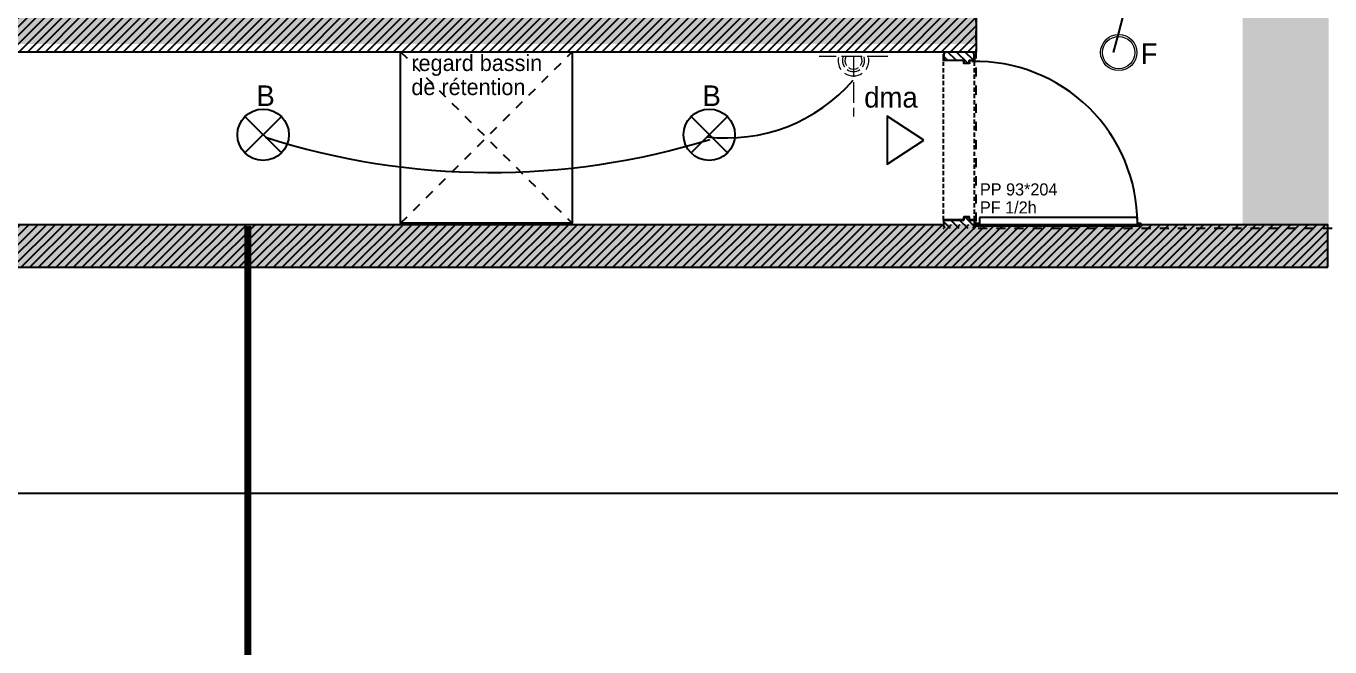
# Model space of a CAD drawing. Header units: centimetres. Extents: x 2811 to 13089, y 820 to 6224.
# Drawn here: x 9052 to 9812, y 2103 to 2465 of the extents above; entities that cross this region are included whole.
import ezdxf

# ---------------------------------------------------------------- set-up
doc = ezdxf.new("R2010")
doc.units = ezdxf.units.CM
for name, pattern in [('ACAD_ISO02W100', [15, 12, -3]), ('Style de ligne -13', [0.147638, 0.098425, -0.049213]), ('VW-01', [0.41656, 0.20828, -0.20828])]:
    doc.linetypes.add(name, pattern=pattern)
for name, color, linetype in [('01_poch_BN', 9, 'Continuous'), ('01_poch_murs', 253, 'Continuous'), ('B GÈnÈral_Hatch', 252, 'Continuous'), ('B Général', 252, 'Continuous'), ('C ANNOTATIONS-prestations', 252, 'Continuous'), ('C ANNOTATIONS-texte', 252, 'Continuous')]:
    doc.layers.add(name, color=color, linetype=linetype)
doc.layers.add('prlm-ELEC-CFO', color=1, linetype='Continuous', lineweight=25)
doc.layers.add('prlm-MOD-PB', color=2, linetype='Continuous', lineweight=30)
doc.layers.add('prlm-ZEROPLOT', color=254, linetype='Continuous', plot=False)
doc.styles.add('Eurostile', font='Eurosti.TTF')
doc.styles.add('prlm-elec-cfo', font='comic.ttf', dxfattribs={"height": 12})
pattern_1 = [(45, (0, 0), (2.4253472, -2.6458333), [])]

# ---------------------------------------------------------------- blocks, each defined once
blk = doc.blocks.new('PP 93_204 PF1_2h mur20')
at = {"layer": 'B GÈnÈral_Hatch', "linetype": 'Continuous'}
h = blk.add_hatch(dxfattribs=at)
h.set_pattern_fill('50_BETON', color=256, style=0, pattern_type=2)
h.set_pattern_definition(pattern_1)
edge = h.paths.add_edge_path()
edge.add_line((-51.6, -8.95), (-50.94, -8.37))
edge.add_line((-50.94, -8.37), (-50.93, -8.36))
edge.add_arc((-50.79, -8.52), 0.2, 48.99091, 131.00909, ccw=False)
edge.add_line((-50.66, -8.36), (-50.65, -8.37))
edge.add_line((-50.65, -8.37), (-50.1, -8.86))
edge.add_line((-50.1, -8.86), (-50.1, -8.86))
edge.add_arc((-50.06, -8.82), 0.05, 228.99091, 270)
edge.add_line((-50.06, -8.87), (-50.06, -8.87))
edge.add_line((-50.06, -8.87), (-46.7, -8.87))
edge.add_line((-46.7, -8.87), (-46.69, -8.87))
edge.add_arc((-46.69, -8.83), 0.0435, 270, 360)
edge.add_line((-46.65, -8.83), (-46.65, 2.7))
edge.add_arc((-46.48, 2.7), 0.174, 90, 180, ccw=False)
edge.add_line((-46.48, 2.87), (-46.45, 2.87))
edge.add_line((-46.45, 2.87), (-44.9, 2.87))
edge.add_line((-44.9, 2.87), (-44.89, 2.87))
edge.add_arc((-44.89, 2.91), 0.0435, 270, 360)
edge.add_line((-44.85, 2.91), (-44.85, 5.96))
edge.add_arc((-44.89, 5.96), 0.0435, 0, 90)
edge.add_line((-44.89, 6), (-44.9, 6))
edge.add_line((-44.9, 6), (-46.45, 6))
edge.add_line((-46.45, 6), (-46.48, 6))
edge.add_arc((-46.48, 6.17), 0.174, 180, 270, ccw=False)
edge.add_line((-46.65, 6.17), (-46.65, 8.83))
edge.add_arc((-46.69, 8.83), 0.0435, 0, 90)
edge.add_line((-46.69, 8.87), (-46.7, 8.87))
edge.add_line((-46.7, 8.87), (-50.06, 8.87))
edge.add_line((-50.06, 8.87), (-50.06, 8.87))
edge.add_arc((-50.06, 8.82), 0.05, 90, 131.00909)
edge.add_line((-50.1, 8.86), (-50.1, 8.86))
edge.add_line((-50.1, 8.86), (-50.65, 8.37))
edge.add_line((-50.65, 8.37), (-50.66, 8.37))
edge.add_arc((-50.79, 8.52), 0.2, 233.09668, 311.00909, ccw=False)
edge.add_line((-50.91, 8.36), (-50.92, 8.36))
edge.add_line((-50.92, 8.36), (-51.44, 8.81))
edge.add_line((-51.44, 8.81), (-51.44, 8.81))
edge.add_line((-51.44, 8.81), (-51.6, 8.95))
edge.add_line((-51.6, 8.95), (-51.6, -8.95))
h = blk.add_hatch(dxfattribs=at)
h.set_pattern_fill('50_BETON', color=256, style=0, pattern_type=2)
h.set_pattern_definition(pattern_1)
edge = h.paths.add_edge_path()
edge.add_line((51.6, -8.95), (50.94, -8.37))
edge.add_line((50.94, -8.37), (50.93, -8.36))
edge.add_arc((50.79, -8.52), 0.2, 48.99091, 131.00909)
edge.add_line((50.66, -8.36), (50.65, -8.37))
edge.add_line((50.65, -8.37), (50.1, -8.86))
edge.add_line((50.1, -8.86), (50.1, -8.86))
edge.add_arc((50.06, -8.82), 0.05, 270, 311.00909, ccw=False)
edge.add_line((50.06, -8.87), (50.06, -8.87))
edge.add_line((50.06, -8.87), (46.7, -8.87))
edge.add_line((46.7, -8.87), (46.69, -8.87))
edge.add_arc((46.69, -8.83), 0.0435, 180, 270, ccw=False)
edge.add_line((46.65, -8.83), (46.65, 2.7))
edge.add_arc((46.48, 2.7), 0.174, 0, 90)
edge.add_line((46.48, 2.87), (46.45, 2.87))
edge.add_line((46.45, 2.87), (44.9, 2.87))
edge.add_line((44.9, 2.87), (44.89, 2.87))
edge.add_arc((44.89, 2.91), 0.0435, 180, 270, ccw=False)
edge.add_line((44.85, 2.91), (44.85, 5.96))
edge.add_arc((44.89, 5.96), 0.0435, 90, 180, ccw=False)
edge.add_line((44.89, 6), (44.9, 6))
edge.add_line((44.9, 6), (46.45, 6))
edge.add_line((46.45, 6), (46.48, 6))
edge.add_arc((46.48, 6.17), 0.174, 270, 360)
edge.add_line((46.65, 6.17), (46.65, 8.83))
edge.add_arc((46.69, 8.83), 0.0435, 90, 180, ccw=False)
edge.add_line((46.69, 8.87), (46.7, 8.87))
edge.add_line((46.7, 8.87), (50.06, 8.87))
edge.add_line((50.06, 8.87), (50.06, 8.87))
edge.add_arc((50.06, 8.82), 0.05, 48.99091, 90, ccw=False)
edge.add_line((50.1, 8.86), (50.1, 8.86))
edge.add_line((50.1, 8.86), (50.65, 8.37))
edge.add_line((50.65, 8.37), (50.66, 8.37))
edge.add_arc((50.79, 8.52), 0.2, 228.99091, 306.90332)
edge.add_line((50.91, 8.36), (50.92, 8.36))
edge.add_line((50.92, 8.36), (51.44, 8.81))
edge.add_line((51.44, 8.81), (51.44, 8.81))
edge.add_line((51.44, 8.81), (51.6, 8.95))
edge.add_line((51.6, 8.95), (51.6, -8.95))
at = {"layer": 'B Général', "linetype": 'Style de ligne -13', "ltscale": 25.4}
for p, q in [((46.7, 9), (-46.7, 9)), ((46.7, -9), (-46.7, -9))]:
    blk.add_line(p, q, dxfattribs=at)
at = {"layer": 'B Général', "linetype": 'Continuous', "flags": 128}
for points in [[(45, 12), (48.5, 12), (48.5, 10), (50, 10), (50.01, 106), (48.51, 106), (48.51, 104), (45.01, 104)], [(0, -20.5), (-14, -41.85), (14, -41.85)]]:
    blk.add_lwpolyline(points, close=True, dxfattribs=at)
for points in [[(-46.5, 8.83), (-46.5, 6.17, 0.414214), (-46.46, 6.13), (-46.45, 6.13), (-44.9, 6.13), (-44.87, 6.13, -0.414214), (-44.7, 5.96), (-44.7, 2.91, -0.414214), (-44.87, 2.74), (-44.9, 2.74), (-46.45, 2.74), (-46.46, 2.74, 0.414214), (-46.5, 2.7), (-46.5, -8.83, -0.414214), (-46.67, -9), (-46.7, -9), (-50.06, -9), (-50.07, -9, -0.18087), (-50.2, -8.95), (-50.2, -8.95), (-50.76, -8.47), (-50.76, -8.46, 0.373975), (-50.83, -8.46), (-50.83, -8.47), (-51.49, -9.04), (-51.6, -8.95), (-50.94, -8.37), (-50.93, -8.36, -0.373975), (-50.66, -8.36), (-50.65, -8.37), (-50.1, -8.86), (-50.1, -8.86, 0.18087), (-50.06, -8.87), (-50.06, -8.87), (-46.7, -8.87), (-46.69, -8.87, 0.414214), (-46.65, -8.83), (-46.65, 2.7, -0.414214), (-46.48, 2.87), (-46.45, 2.87), (-44.9, 2.87), (-44.89, 2.87, 0.414214), (-44.85, 2.91), (-44.85, 5.96, 0.414214), (-44.89, 6), (-44.9, 6), (-46.45, 6), (-46.48, 6, -0.414214), (-46.65, 6.17), (-46.65, 8.83, 0.414214), (-46.69, 8.87), (-46.7, 8.87), (-50.06, 8.87), (-50.06, 8.87, 0.18087), (-50.1, 8.86), (-50.1, 8.86), (-50.65, 8.37), (-50.66, 8.37, -0.353689), (-50.91, 8.36), (-50.92, 8.36), (-51.44, 8.81), (-51.44, 8.81), (-51.6, 8.95), (-51.49, 9.04), (-50.88, 8.51, 0.385556), (-50.77, 8.46), (-50.76, 8.47), (-50.2, 8.95), (-50.2, 8.95, -0.18087), (-50.07, 9), (-50.06, 9), (-46.7, 9), (-46.67, 9, -0.414214)], [(46.5, 8.83), (46.5, 6.17, -0.414214), (46.46, 6.13), (46.45, 6.13), (44.9, 6.13), (44.87, 6.13, 0.414214), (44.7, 5.96), (44.7, 2.91, 0.414214), (44.87, 2.74), (44.9, 2.74), (46.45, 2.74), (46.46, 2.74, -0.414214), (46.5, 2.7), (46.5, -8.83, 0.414214), (46.67, -9), (46.7, -9), (50.06, -9), (50.07, -9, 0.18087), (50.2, -8.95), (50.2, -8.95), (50.76, -8.47), (50.76, -8.46, -0.373975), (50.83, -8.46), (50.83, -8.47), (51.49, -9.04), (51.6, -8.95), (50.94, -8.37), (50.93, -8.36, 0.373975), (50.66, -8.36), (50.65, -8.37), (50.1, -8.86), (50.1, -8.86, -0.18087), (50.06, -8.87), (50.06, -8.87), (46.7, -8.87), (46.69, -8.87, -0.414214), (46.65, -8.83), (46.65, 2.7, 0.414214), (46.48, 2.87), (46.45, 2.87), (44.9, 2.87), (44.89, 2.87, -0.414214), (44.85, 2.91), (44.85, 5.96, -0.414214), (44.89, 6), (44.9, 6), (46.45, 6), (46.48, 6, 0.414214), (46.65, 6.17), (46.65, 8.83, -0.414214), (46.69, 8.87), (46.7, 8.87), (50.06, 8.87), (50.06, 8.87, -0.18087), (50.1, 8.86), (50.1, 8.86), (50.65, 8.37), (50.66, 8.37, 0.353689), (50.91, 8.36), (50.92, 8.36), (51.44, 8.81), (51.44, 8.81), (51.6, 8.95), (51.49, 9.04), (50.88, 8.51, -0.385556), (50.77, 8.46), (50.76, 8.47), (50.2, 8.95), (50.2, 8.95, 0.18087), (50.07, 9), (50.06, 9), (46.7, 9), (46.67, 9, 0.414214)]]:
    blk.add_lwpolyline(points, format="xyb", close=True, dxfattribs=at)
at = {"layer": 'B Général', "linetype": 'Continuous'}
blk.add_circle((48.5, 9.5), 0.5, dxfattribs=at)
blk.add_arc((48.5, 9.5), 94.5, 90, 181.23226, dxfattribs=at)
at = {"layer": 'C ANNOTATIONS-prestations', "insert": (25.17, 12.23), "char_height": 7.059, "attachment_point": 1, "rotation": 90, "line_spacing_factor": 0.894142, "style": 'Eurostile'}
blk.add_mtext('PP 93*204\\PPF 1/2h\\P', dxfattribs=at)
blk = doc.blocks.new('xi.lumB')
at = {"layer": 'prlm-ELEC-CFO', "color": 0, "linetype": 'ByBlock'}
for p, q in [((10.61, 10.61), (-10.61, -10.61)), ((-10.61, 10.61), (10.61, -10.61))]:
    blk.add_line(p, q, dxfattribs=at)
blk.add_circle((0, 0), 15, dxfattribs=at)
blk = doc.blocks.new('xi.dma')
at = {"layer": 'prlm-ELEC-CFO', "color": 0, "linetype": 'ACAD_ISO02W100', "lineweight": 5, "flags": 128}
for points in [[(0, 0), (0, 35)], [(-20, 0), (20, 0)]]:
    blk.add_lwpolyline(points, dxfattribs=at)
at = {"layer": 'prlm-ELEC-CFO', "color": 0, "linetype": 'ByBlock', "lineweight": 5}
for radius, start, end in [(9, 55, 125), (6.5, 55, 125), (9, 145, 191.80296), (6.5, 145, 199.03868), (5, 145, 207.37446), (5, 55, 125), (5, 332.62554, 35), (6.5, 340.96132, 35), (9, 348.19704, 35)]:
    blk.add_arc((0, 2.41), radius, start, end, dxfattribs=at)
blk = doc.blocks.new('xi.lumF')
at = {"layer": 'prlm-ELEC-CFO', "color": 0, "linetype": 'ByBlock', "lineweight": 13}
for radius in [10.55, 9.42]:
    blk.add_circle((0, 0), radius, dxfattribs=at)

msp = doc.modelspace()

# ---------------------------------------------------------------- hatches: boundary and pattern name
at = {"layer": '01_poch_BN'}
h = msp.add_hatch(color=256, dxfattribs=at)
h.dxf.hatch_style = 1
h.paths.add_polyline_path([(9810.829, 2922.635), (9760.829, 2922.635), (9760.829, 2349.635), (9810.829, 2349.635)])
at = {"layer": '01_poch_murs'}
h = msp.add_hatch(color=256, dxfattribs=at)
h.dxf.hatch_style = 1
edge = h.paths.add_edge_path()
edge.add_line((4843.31, 4714.635), (4843.31, 4696.635))
edge.add_line((4843.31, 4696.635), (4835.31, 4696.635))
edge.add_line((4835.31, 4696.635), (4835.31, 4348.672))
edge.add_line((4835.31, 4348.672), (5000.316, 4348.672))
edge.add_line((5000.316, 4348.672), (5000.318, 4586.635))
edge.add_line((5000.318, 4586.635), (5020.318, 4586.635))
edge.add_line((5020.318, 4586.635), (5020.316, 4348.672))
edge.add_line((5020.316, 4348.672), (5075.31, 4348.672))
edge.add_line((5075.31, 4348.672), (5075.31, 4330.672))
edge.add_line((5075.31, 4330.672), (5020.316, 4330.672))
edge.add_line((5020.316, 4330.672), (5020.312, 3889.654))
edge.add_line((5020.312, 3889.654), (4935.311, 3889.654))
edge.add_line((4935.311, 3889.654), (4935.311, 3141.635))
edge.add_line((4935.311, 3141.635), (5000.31, 3141.635))
edge.add_line((5000.31, 3141.635), (5000.31, 3779.654))
edge.add_line((5000.31, 3779.654), (5020.31, 3779.654))
edge.add_line((5020.31, 3779.654), (5020.31, 3276.635))
edge.add_line((5020.31, 3276.635), (5608.31, 3276.635))
edge.add_line((5608.31, 3276.635), (5608.31, 3699.635))
edge.add_line((5608.31, 3699.635), (5633.31, 3699.635))
edge.add_line((5633.31, 3699.635), (5633.31, 3276.635))
edge.add_line((5633.31, 3276.635), (6188.31, 3276.633))
edge.add_line((6188.31, 3276.633), (6188.31, 3779.633))
edge.add_line((6188.31, 3779.633), (6210.31, 3779.633))
edge.add_line((6210.31, 3779.633), (6210.31, 3779.633))
edge.add_line((6210.31, 3779.633), (6230.31, 3779.633))
edge.add_line((6230.31, 3779.633), (6230.31, 3276.633))
edge.add_line((6230.31, 3276.633), (6786.31, 3276.635))
edge.add_line((6786.31, 3276.635), (6786.31, 3779.654))
edge.add_line((6786.31, 3779.654), (6806.31, 3779.655))
edge.add_line((6806.31, 3779.655), (6806.31, 3276.635))
edge.add_line((6806.31, 3276.635), (7056.31, 3276.635))
edge.add_line((7056.31, 3276.635), (7056.31, 3829.635))
edge.add_line((7056.31, 3829.635), (7222.31, 3829.635))
edge.add_line((7222.31, 3829.635), (7222.31, 3809.635))
edge.add_line((7222.31, 3809.635), (7074.31, 3809.635))
edge.add_line((7074.31, 3809.635), (7075.576, 3280.885))
edge.add_arc((7078.826, 3280.885), 3.25, 0, 180, ccw=False)
edge.add_arc((7078.826, 3280.885), 3.25, -90, 0, ccw=False)
edge.add_line((7078.826, 3277.635), (7332.31, 3276.635))
edge.add_line((7332.31, 3276.635), (7332.31, 3809.635))
edge.add_line((7332.31, 3809.635), (7324.31, 3809.635))
edge.add_line((7324.31, 3809.635), (7324.31, 3829.635))
edge.add_line((7324.31, 3829.635), (7352.31, 3829.635))
edge.add_line((7352.31, 3829.635), (7352.31, 3276.635))
edge.add_line((7352.31, 3276.635), (7612.31, 3276.635))
edge.add_line((7612.31, 3276.635), (7612.31, 3779.62))
edge.add_line((7612.31, 3779.62), (7632.31, 3779.62))
edge.add_line((7632.31, 3779.62), (7632.31, 3276.635))
edge.add_line((7632.31, 3276.635), (8147.31, 3276.635))
edge.add_line((8147.31, 3276.635), (8147.31, 3779.62))
edge.add_line((8147.31, 3779.62), (8167.31, 3779.62))
edge.add_line((8167.31, 3779.62), (8167.31, 3276.635))
edge.add_line((8167.31, 3276.635), (8427.31, 3276.635))
edge.add_line((8427.31, 3276.635), (8427.31, 3779.582))
edge.add_line((8427.31, 3779.582), (8452.31, 3779.582))
edge.add_line((8452.31, 3779.582), (8452.372, 2619.625))
edge.add_line((8452.372, 2619.625), (9042.891, 2619.625))
edge.add_line((9042.891, 2619.625), (9042.829, 3334.646))
edge.add_line((9042.829, 3334.646), (9060.829, 3334.646))
edge.add_line((9060.829, 3334.646), (9060.829, 2947.635))
edge.add_line((9060.829, 2947.635), (9276.816, 2947.635))
edge.add_line((9276.816, 2947.635), (9276.816, 2927.635))
edge.add_line((9276.816, 2927.635), (9060.829, 2927.635))
edge.add_line((9060.829, 2927.635), (9060.829, 2474.635))
edge.add_line((9060.829, 2474.635), (9585.792, 2474.635))
edge.add_line((9585.792, 2474.635), (9585.792, 2584.64))
edge.add_line((9585.792, 2584.64), (9605.792, 2584.64))
edge.add_line((9605.792, 2584.64), (9605.792, 2454.635))
edge.add_line((9605.792, 2454.635), (9042.829, 2454.635))
edge.add_line((9042.829, 2454.635), (9042.891, 2599.625))
edge.add_line((9042.891, 2599.625), (8452.372, 2599.625))
edge.add_line((8452.372, 2599.625), (8452.31, 2349.635))
edge.add_line((8452.31, 2349.635), (9810.829, 2349.635))
edge.add_line((9810.829, 2349.635), (9810.829, 2324.635))
edge.add_line((9810.829, 2324.635), (8427.31, 2324.635))
edge.add_line((8427.31, 2324.635), (8427.31, 3181.635))
edge.add_line((8427.31, 3181.635), (8427.31, 3251.635))
edge.add_line((8427.31, 3251.635), (7074.31, 3251.635))
edge.add_line((7074.31, 3251.635), (6969.311, 3251.635))
edge.add_line((6969.311, 3251.635), (6208.31, 3251.633))
edge.add_line((6208.31, 3251.633), (6208.31, 3251.633))
edge.add_line((6208.31, 3251.633), (5020.307, 3251.635))
edge.add_line((5020.307, 3251.635), (5020.306, 3121.635))
edge.add_line((5020.306, 3121.635), (4915.311, 3121.635))
edge.add_line((4915.311, 3121.635), (4915.311, 3909.654))
edge.add_line((4915.311, 3909.654), (5000.312, 3909.654))
edge.add_line((5000.312, 3909.654), (5000.316, 4330.672))
edge.add_line((5000.316, 4330.672), (4815.31, 4330.672))
edge.add_line((4815.31, 4330.672), (4815.31, 4909.635))
edge.add_line((4815.31, 4909.635), (5487.241, 4909.634))
edge.add_line((5487.241, 4909.634), (5488.653, 4884.635))
edge.add_line((5488.653, 4884.635), (5608.31, 4884.635))
edge.add_line((5608.31, 4884.635), (5608.31, 4459.637))
edge.add_line((5608.31, 4459.637), (5633.294, 4459.389))
edge.add_line((5633.294, 4459.389), (5633.324, 4459.389))
edge.add_line((5633.324, 4459.389), (5608.339, 4459.637))
edge.add_line((5608.339, 4459.637), (5608.31, 4884.635))
edge.add_line((5608.31, 4884.635), (5203.31, 4884.635))
edge.add_line((5203.31, 4884.635), (5203.31, 4330.672))
edge.add_line((5203.31, 4330.672), (5203.31, 4330.672))
edge.add_line((5203.31, 4330.672), (5203.368, 4459.636))
edge.add_line((5203.368, 4459.636), (5185.368, 4459.636))
edge.add_line((5185.368, 4459.636), (5185.31, 4696.635))
edge.add_line((5185.31, 4696.635), (5020.318, 4696.635))
edge.add_line((5020.318, 4696.635), (5020.318, 4688.635))
edge.add_line((5020.318, 4688.635), (5000.318, 4688.635))
edge.add_line((5000.318, 4688.635), (5000.318, 4696.635))
edge.add_line((5000.318, 4696.635), (4945.31, 4696.635))
edge.add_line((4945.31, 4696.635), (4945.31, 4714.635))
edge.add_line((4945.31, 4714.635), (5185.31, 4714.635))
edge.add_line((5185.31, 4714.635), (5185.31, 4884.635))
edge.add_line((5185.31, 4884.635), (4835.31, 4884.635))
edge.add_line((4835.31, 4884.635), (4835.31, 4714.635))
edge.add_line((4835.31, 4714.635), (4843.31, 4714.635))
at = {"layer": 'B GÈnÈral_Hatch', "linetype": 'Continuous'}
h = msp.add_hatch(dxfattribs=at)
h.set_pattern_fill('50_BETON', color=256, style=0, pattern_type=2)
h.set_pattern_definition(pattern_1)
h.paths.add_polyline_path([(9042.694, 3337.6), (9042.694, 2450.1), (9060.694, 2470.1), (9060.694, 3337.6)])
h = msp.add_hatch(dxfattribs=at)
h.set_pattern_fill('50_BETON', color=256, style=0, pattern_type=2)
h.set_pattern_definition(pattern_1)
h.paths.add_polyline_path([(9605.447, 2584.294), (9585.447, 2584.294), (9585.447, 2450.191), (9605.447, 2450.191)])
h = msp.add_hatch(dxfattribs=at)
h.set_pattern_fill('50_BETON', color=256, style=0, pattern_type=2)
h.set_pattern_definition(pattern_1)
h.paths.add_polyline_path([(9585.447, 2450.1), (9585.447, 2470.1), (9060.694, 2470.1), (9042.694, 2450.1)])
h = msp.add_hatch(dxfattribs=at)
h.set_pattern_fill('50_BETON', color=256, style=0, pattern_type=2)
h.set_pattern_definition(pattern_1)
h.paths.add_polyline_path([(9810.485, 2349.491), (8451.484, 2349.491), (8426.484, 2324.491), (9810.485, 2324.491)])

# ---------------------------------------------------------------- linework, layer by layer
at = {"layer": 'B Général', "linetype": 'Continuous', "lineweight": 18}
for p, q in [((9605.447, 2584.294), (9605.447, 2450.191)), ((9042.694, 2450.1), (9585.447, 2450.1)), ((8451.484, 2349.491), (9585.447, 2349.491)), ((9605.447, 2349.491), (9810.485, 2349.491)), ((8426.484, 2324.491), (9810.485, 2324.491))]:
    msp.add_line(p, q, dxfattribs=at)
at = {"layer": 'B Général', "linetype": 'Continuous'}
for p, q in [((9605.447, 2584.294), (9605.447, 2450.191)), ((9042.694, 2450.1), (9585.447, 2450.1)), ((9585.447, 2450.191), (9605.447, 2450.191)), ((8451.484, 2349.491), (9585.447, 2349.491)), ((9605.447, 2349.491), (9810.485, 2349.491)), ((9810.485, 2324.491), (9810.485, 2349.491)), ((8426.484, 2324.491), (9810.485, 2324.491))]:
    msp.add_line(p, q, dxfattribs=at)
at = {"layer": 'B Général', "linetype": 'VW-01', "ltscale": 25.4}
for p, q in [((9270, 2350.1), (9370, 2450.1)), ((9270, 2450.1), (9370, 2350.1))]:
    msp.add_line(p, q, dxfattribs=at)
at = {"layer": 'B Général', "linetype": 'VW-01', "ltscale": 25.4, "flags": 128}
msp.add_lwpolyline([(9605.447, 3472.189), (9818.485, 3472.189), (9818.485, 2346.991), (9605.447, 2346.991)], close=True, dxfattribs=at)
at = {"layer": 'B Général', "linetype": 'Continuous', "flags": 128}
msp.add_lwpolyline([(9270, 2450.1), (9370, 2450.1), (9370, 2350.1), (9270, 2350.1)], close=True, dxfattribs=at)
at = {"layer": 'prlm-ELEC-CFO', "lineweight": 25}
msp.add_arc((9322.726, 2810.869), 431.131, 252.244785, 287.208722, dxfattribs=at)
at = {"layer": 'prlm-MOD-PB', "ltscale": 0.8, "const_width": 4}
msp.add_lwpolyline([(2812.976, 2304.706), (6460.168, 2313.199), (7232.183, 2976.973), (7662.663, 2976.973), (7790.514, 2909.886), (8085.32, 2043.919), (8134.686, 2007.284), (9143.651, 2010.985), (9180.94, 2048.275), (9180.94, 2348.491)], dxfattribs=at)
at = {"layer": 'prlm-ZEROPLOT'}
msp.add_lwpolyline([(8418.485, 4917.388), (10859.388, 4917.388), (10859.389, 3517.39), (9818.485, 3517.39), (9818.485, 2192.491), (8418.485, 2192.491)], close=True, dxfattribs=at)

# ---------------------------------------------------------------- block references
at = {"layer": 'B Général', "rotation": 269.9999978628173}
msp.add_blockref('PP 93_204 PF1_2h mur20', (9595.447, 2398.591), dxfattribs=at)
at = {"layer": 'prlm-ELEC-CFO', "lineweight": 20}
msp.add_blockref('xi.lumF', (9688.536, 2449.728), dxfattribs=at)
at = {"layer": 'prlm-ELEC-CFO', "rotation": 180}
msp.add_blockref('xi.dma', (9533.952, 2447.488), dxfattribs=at)
at = {"layer": 'prlm-ELEC-CFO'}
for p in [(9189.873, 2401.777), (9449.873, 2401.777)]:
    msp.add_blockref('xi.lumB', p, dxfattribs=at)

# ---------------------------------------------------------------- texts
at = {"layer": 'C ANNOTATIONS-texte', "insert": (9276.266, 2448.364), "char_height": 9.412, "width": 91.23402, "attachment_point": 1, "line_spacing_factor": 0.894142, "style": 'Eurostile'}
msp.add_mtext('regard bassin de rétention', dxfattribs=at)
at = {"layer": 'C ANNOTATIONS-texte', "color": 7, "insert": (9276.266, 2448.364), "char_height": 9.412, "width": 91.23402, "attachment_point": 1, "line_spacing_factor": 0.894142, "style": 'Eurostile'}
msp.add_mtext('regard bassin de rétention', dxfattribs=at)

# ---------------------------------------------------------------- next in the draw order: texts
at = {"layer": 'prlm-ELEC-CFO', "lineweight": 20, "char_height": 12, "attachment_point": 2, "line_spacing_factor": 0.8, "style": 'prlm-elec-cfo', "bg_fill": 3, "box_fill_scale": 0.95, "bg_fill_color": 256, "bg_fill_transparency": 0}
for s, insert in [('F', (9706.307, 2455.078)), ('B', (9191.302, 2430.558)), ('B', (9451.302, 2430.558)), ('dma', (9555.785, 2429.618))]:
    msp.add_mtext(s, dxfattribs=dict(at, insert=insert))

# ---------------------------------------------------------------- next in the draw order: linework, layer by layer
at = {"layer": 'prlm-ELEC-CFO', "lineweight": 25}
for centre, radius, start, end in [((9044.264, 2634.005), 667.112, 343.972033, 13.99066), ((9460.182, 2497.023), 97.127, 263.050962, 319.304151)]:
    msp.add_arc(centre, radius, start, end, dxfattribs=at)

doc.saveas('drawing.dxf')
